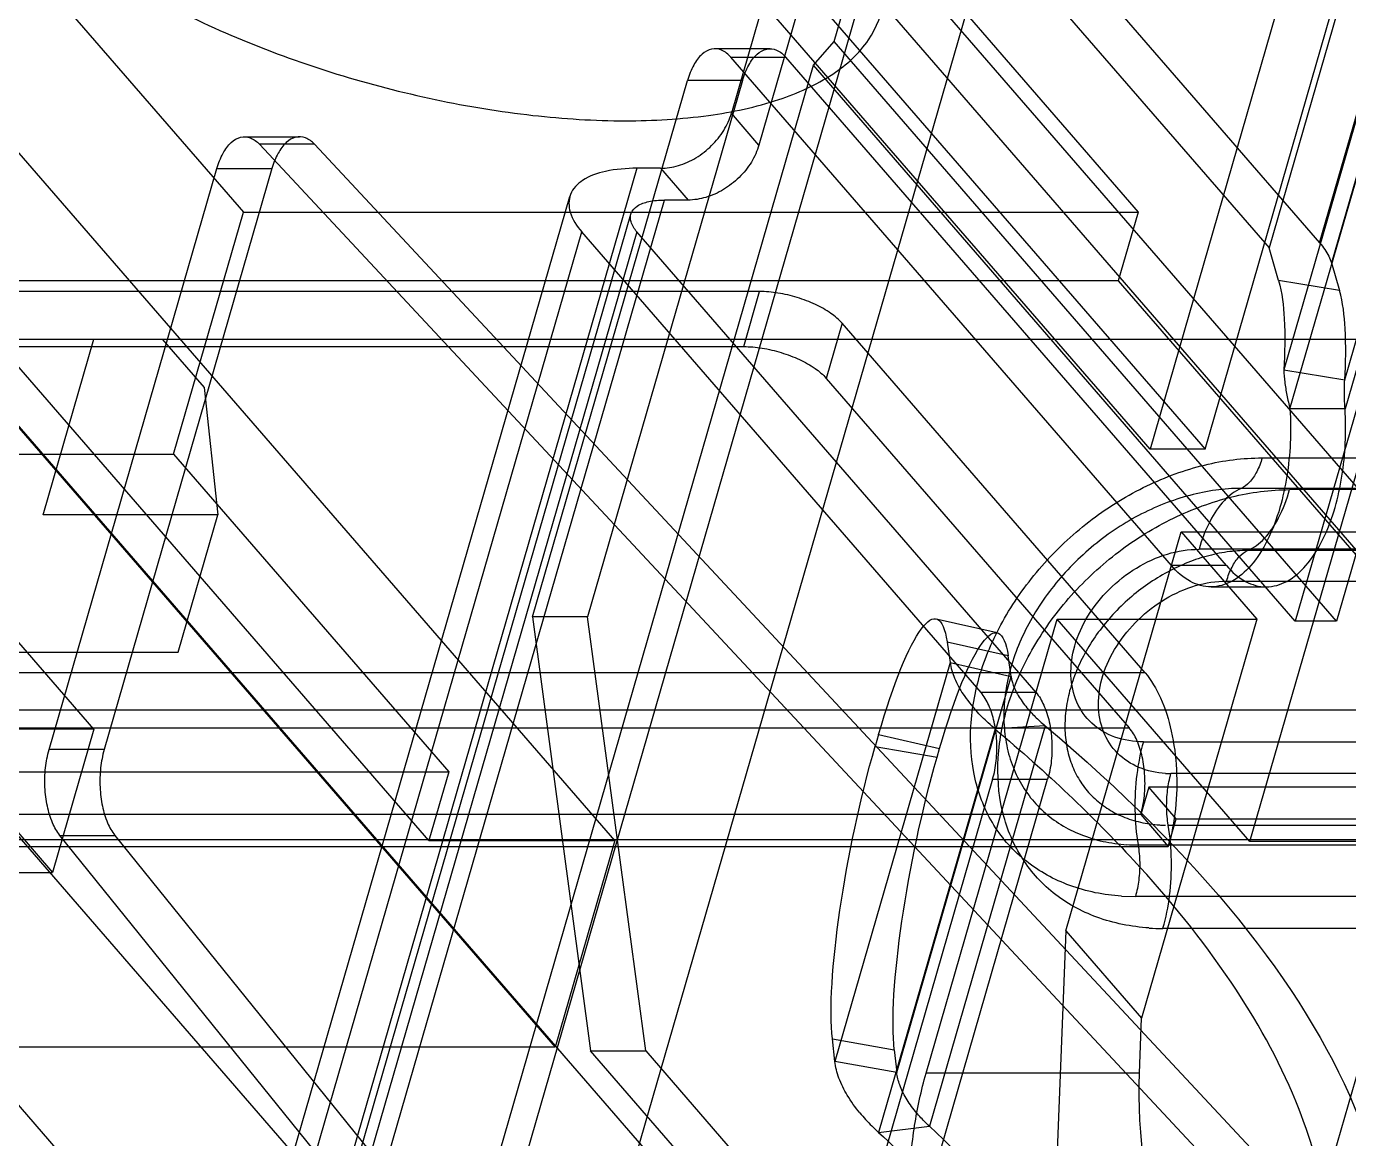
# Model space of a CAD drawing. Header units: millimetres. Extents: x -1 to 407, y -1 to 283.
# Drawn here: x 199.06 to 200.1, y 180.721 to 181.596 of the extents above; entities that cross this region are included whole.
import ezdxf

# ---------------------------------------------------------------- set-up
doc = ezdxf.new("R2010")
doc.units = ezdxf.units.MM
doc.header["$LTSCALE"] = 23.1
doc.layers.get('0').update_dxf_attribs({"linetype": 'CONTINUOUS'})
doc.layers.add('001-PCB', color=7, linetype='CONTINUOUS')
doc.layers.add('_307065', color=7, linetype='CONTINUOUS')

msp = doc.modelspace()

# ---------------------------------------------------------------- linework, layer by layer
at = {"color": 6, "linetype": 'Continuous'}
for p, q in [((199.9489, 182.4254), (199.3177, 180.2387)), ((199.4355, 180.347), (200.0355, 182.4254)), ((199.6952, 181.584), (199.9327, 182.4067)), ((200.2686, 182.3889), (199.9436, 181.2631)), ((199.9869, 181.2631), (200.3119, 182.3889)), ((200.3154, 182.3849), (200.0372, 181.4214)), ((200.077, 181.4255), (200.3552, 182.3889)), ((200.3644, 182.3732), (200.0863, 181.4097)), ((200.3351, 182.3172), (200.0488, 181.3254)), ((200.0537, 181.2947), (200.346, 182.3072)), ((200.0967, 181.3176), (200.3832, 182.3101)), ((200.3893, 182.3072), (200.097, 181.2947)), ((198.527, 182.2621), (199.2306, 181.4496)), ((199.2306, 182.2621), (199.9343, 181.4496)), ((199.3765, 180.955), (198.4888, 181.98)), ((199.5226, 180.955), (198.635, 181.98)), ((200.2457, 181.0222), (199.4165, 181.9797)), ((200.289, 181.0222), (199.4598, 181.9797)), ((200.2953, 181.9504), (200.0578, 181.1277)), ((200.3278, 181.9504), (200.0903, 181.1277)), ((199.1131, 181.0426), (198.4419, 181.8176)), ((198.5881, 181.8176), (199.4758, 180.7926)), ((199.6981, 181.813), (200.0372, 181.4214)), ((199.7414, 181.813), (200.077, 181.4255)), ((198.377, 181.7425), (199.0806, 180.93)), ((198.6541, 181.7425), (199.65, 180.5925)), ((199.6519, 181.6573), (199.6144, 181.5274)), ((199.9436, 181.2631), (199.608, 181.6506)), ((199.6513, 181.6506), (199.9869, 181.2631)), ((199.6736, 181.6323), (199.6361, 181.5024)), ((199.6789, 181.5652), (199.6952, 181.584)), ((200.0903, 181.1277), (199.6952, 181.584)), ((199.6448, 181.5782), (199.6015, 181.5782)), ((199.2852, 180.2012), (199.6789, 181.5652)), ((199.9604, 181.1715), (199.614, 181.5715)), ((199.614, 181.5715), (199.6573, 181.5715)), ((200.0037, 181.1715), (199.6573, 181.5715)), ((200.0578, 181.1277), (199.6789, 181.5652)), ((199.458, 181.131), (199.5798, 181.5532)), ((199.6231, 181.5532), (199.5013, 181.131)), ((199.6231, 181.5532), (199.5798, 181.5532)), ((200.0222, 180.9542), (200.1972, 181.5604)), ((199.6361, 181.5024), (199.6144, 181.5274)), ((199.2315, 181.5089), (199.2748, 181.5089)), ((199.2433, 181.503), (200.1018, 180.582)), ((199.2866, 181.503), (199.2433, 181.503)), ((200.1451, 180.582), (199.2866, 181.503)), ((199.0778, 181.0266), (199.2098, 181.4839)), ((199.2531, 181.4839), (199.1211, 181.0266)), ((199.5401, 181.4841), (199.1855, 180.256)), ((199.2098, 181.4839), (199.2531, 181.4839)), ((199.5586, 181.4841), (199.5401, 181.4841)), ((199.5586, 181.4841), (199.5803, 181.4591)), ((199.133, 180.2345), (199.4873, 181.4618)), ((199.2072, 180.231), (199.5617, 181.4591)), ((199.5803, 181.4591), (199.5617, 181.4591)), ((199.1756, 181.2591), (199.2306, 181.4496)), ((199.2306, 181.4496), (199.9343, 181.4496)), ((199.9343, 181.4496), (199.9186, 181.3955)), ((199.181, 180.2206), (199.5353, 181.448)), ((199.1493, 180.2306), (199.4968, 181.4341)), ((199.5401, 181.4341), (199.1926, 180.2306)), ((199.8107, 181.0716), (199.4968, 181.4341)), ((199.854, 181.0716), (199.5401, 181.4341)), ((200.0447, 181.3958), (200.0372, 181.4214)), ((200.0863, 181.4097), (200.0926, 181.388)), ((199.9186, 181.3955), (196.487, 181.3955)), ((199.6366, 181.3871), (196.9086, 181.3871)), ((199.6241, 181.3438), (199.6366, 181.3871)), ((199.9186, 181.3955), (200.2109, 181.058)), ((200.0926, 181.388), (200.0447, 181.3958)), ((199.7015, 181.3621), (199.689, 181.3188)), ((199.9397, 181.0871), (199.7015, 181.3621)), ((196.8961, 181.3438), (199.6241, 181.3438)), ((199.5344, 180.192), (198.5385, 181.342)), ((198.7214, 181.342), (199.7173, 180.192)), ((200.0488, 181.3254), (200.0967, 181.3176)), ((199.689, 181.3188), (199.9272, 181.0438)), ((200.097, 181.2947), (200.0537, 181.2947)), ((199.9869, 181.2631), (199.9436, 181.2631)), ((198.6343, 181.2591), (199.1756, 181.2591)), ((199.1756, 181.2591), (199.3921, 181.0091)), ((200.0318, 181.2562), (202.3917, 181.2562)), ((202.3751, 181.2322), (200.0152, 181.2322)), ((202.4133, 181.2312), (200.0534, 181.2312)), ((199.8774, 180.884), (199.968, 181.1979)), ((199.968, 181.1979), (200.0276, 181.1292)), ((199.968, 181.1979), (200.2928, 181.1979)), ((202.3421, 181.1843), (199.9822, 181.1843)), ((202.3803, 181.1833), (200.0203, 181.1833)), ((200.0037, 181.1715), (199.9604, 181.1715)), ((200.0038, 181.1593), (202.3637, 181.1593)), ((199.9917, 181.1547), (200.035, 181.1547)), ((199.458, 181.131), (199.5037, 180.7895)), ((199.5013, 181.131), (199.458, 181.131)), ((199.547, 180.7895), (199.5013, 181.131)), ((199.7675, 180.772), (199.8706, 181.1292)), ((199.8234, 181.1185), (199.7754, 181.1294)), ((200.0222, 180.9542), (199.8706, 181.1292)), ((199.8706, 181.1292), (200.0276, 181.1292)), ((200.0276, 181.1292), (199.937, 180.8153)), ((200.0903, 181.1277), (200.0578, 181.1277)), ((199.784, 181.1113), (199.7864, 181.0951)), ((199.832, 181.1004), (199.784, 181.1113)), ((199.7864, 181.0951), (199.6958, 180.7813)), ((199.7864, 181.0951), (199.8344, 181.0841)), ((199.8344, 181.0841), (199.832, 181.1004)), ((199.9397, 181.0871), (197.1251, 181.0871)), ((199.7444, 180.7726), (199.8344, 181.0841)), ((199.854, 181.0716), (199.8107, 181.0716)), ((196.7793, 181.058), (200.2109, 181.058)), ((197.1126, 181.0438), (199.9272, 181.0438)), ((199.8218, 181.0429), (199.7302, 180.7254)), ((199.8611, 181.0454), (199.7701, 180.7302)), ((199.8611, 181.0454), (199.8218, 181.0429)), ((199.1131, 181.0426), (198.5718, 181.0426)), ((199.1131, 181.0426), (199.0806, 180.93)), ((199.7301, 181.0384), (199.7275, 181.0292)), ((199.7301, 181.0384), (199.7781, 181.0275)), ((199.9384, 181.0328), (202.2983, 181.0328)), ((199.1211, 181.0266), (199.0778, 181.0266)), ((199.7275, 181.0292), (199.7761, 181.0206)), ((199.7761, 181.0206), (199.7781, 181.0275)), ((198.8509, 181.0091), (199.3921, 181.0091)), ((199.3921, 181.0091), (199.3765, 180.955)), ((199.8198, 181.0033), (199.6839, 180.5322)), ((199.7272, 180.5322), (199.8631, 181.0033)), ((199.8198, 181.0033), (199.8631, 181.0033)), ((202.32, 181.0078), (199.9601, 181.0078)), ((199.9642, 180.9722), (199.9426, 180.9972)), ((199.9363, 180.9755), (199.958, 180.9505)), ((199.9511, 180.9674), (199.9518, 180.9673)), ((199.9518, 180.9673), (199.9559, 180.9672)), ((199.958, 180.9672), (202.3179, 180.9672)), ((200.1597, 180.9556), (196.858, 180.9556)), ((199.9151, 179.9317), (199.0863, 180.9591)), ((199.0863, 180.9591), (199.1296, 180.9591)), ((199.1296, 180.9591), (199.9584, 179.9317)), ((199.3765, 180.955), (199.5226, 180.955)), ((199.4097, 178.3575), (200.1597, 180.9556)), ((199.5226, 180.955), (199.4758, 180.7926)), ((199.9342, 180.9516), (202.2941, 180.9516)), ((200.6663, 180.9542), (200.0222, 180.9542)), ((197.0563, 180.93), (199.0806, 180.93)), ((199.9212, 180.9113), (199.9321, 180.911)), ((202.292, 180.911), (199.9321, 180.911)), ((199.8774, 180.884), (199.869, 180.6675)), ((199.8774, 180.884), (199.937, 180.8153)), ((199.9538, 180.886), (202.3137, 180.886)), ((199.9353, 180.772), (199.937, 180.8153)), ((199.6958, 180.7813), (199.6938, 180.799)), ((199.6938, 180.799), (199.7425, 180.7904)), ((199.4758, 180.7926), (198.7884, 180.7926)), ((200.0233, 180.1895), (199.5037, 180.7895)), ((199.5037, 180.7895), (199.547, 180.7895)), ((199.547, 180.7895), (200.0666, 180.1895)), ((199.7425, 180.7904), (199.7444, 180.7726)), ((199.7444, 180.7726), (199.6958, 180.7813)), ((199.9353, 180.772), (199.7675, 180.772)), ((199.7302, 180.7254), (199.7701, 180.7302))]:
    msp.add_line(p, q, dxfattribs=at)
at = {"color": 7, "linetype": 'Continuous'}
for p, q in [((199.9426, 180.9972), (199.9363, 180.9755)), ((200.224, 180.9972), (199.9426, 180.9972)), ((199.9363, 180.9755), (197.1217, 180.9755)), ((199.958, 180.9505), (199.9642, 180.9722)), ((199.9642, 180.9722), (200.2457, 180.9722)), ((197.1434, 180.9505), (199.958, 180.9505))]:
    msp.add_line(p, q, dxfattribs=at)
at = {"color": 6, "linetype": 'Continuous'}
for centre, radius, start, end in [((199.9601, 181.0818), 0.074, 266.636, 269.9635), ((199.9342, 181.0885), 0.1369, 266.2917, 270.0122), ((199.9537, 181.0533), 0.1674, 266.2786, 270.0214)]:
    msp.add_arc(centre, radius, start, end, dxfattribs=at)
at = {"color": 6, "linetype": 'Continuous', "extrusion": (0, 0, -1)}
for centre, major_axis, ratio, start_param, end_param in [((199.7405, 180.9579), (0.0348, 0.1716), 0.166237, -1.11632, 0.431172), ((199.7885, 180.9469), (0.0348, 0.1716), 0.166237, -1.116317, 0.431172), ((198.6832, 180.9681), (-1.3914, 0.408), 0.401419, 2.402419, 2.551909), ((198.6832, 180.9681), (-1.4394, 0.4221), 0.401419, 8.685604, 9.533878), ((199.7378, 180.9487), (0.0348, 0.1716), 0.166237, -2.663807, -1.116315), ((199.7865, 180.9401), (0.0348, 0.1716), 0.166237, -2.663806, -1.116317), ((200.0219, 180.672), (-0.0438, 0.1993), 0.376233, -2.535443, -0.964647), ((198.5724, 180.5842), (-1.3949, 0.3959), 0.464593, 2.406182, 2.555672), ((198.5724, 180.5842), (-1.443, 0.4096), 0.464593, 8.689367, 9.537641)]:
    msp.add_ellipse(centre, major_axis=major_axis, ratio=ratio, start_param=start_param, end_param=end_param, dxfattribs=at)
at = {"color": 6, "linetype": 'Continuous'}
for points, knots in [([(199.1608, 181.6178), (199.1831, 181.6057), (199.2301, 181.5836), (199.304, 181.5571), (199.3806, 181.5372), (199.4565, 181.5247), (199.5067, 181.5215), (199.531, 181.5215)], [0, 0, 0, 0, 0.19721, 0.402826, 0.609838, 0.811137, 1, 1, 1, 1]), ([(199.531, 181.5215), (199.5529, 181.5215), (199.5937, 181.5238), (199.6491, 181.5355), (199.693, 181.5548), (199.7238, 181.5823), (199.7331, 181.6062), (199.7345, 181.6178)], [0, 0, 0, 0, 0.270101, 0.502837, 0.696453, 0.856525, 1, 1, 1, 1]), ([(199.614, 181.5715), (199.612, 181.5738), (199.6075, 181.5777), (199.5984, 181.5788), (199.5903, 181.5738), (199.584, 181.5649), (199.5811, 181.5574), (199.5798, 181.5532)], [0, 0, 0, 0, 0.186516, 0.344902, 0.517523, 0.734269, 1, 1, 1, 1]), ([(199.6231, 181.5532), (199.6244, 181.5574), (199.6273, 181.5649), (199.6336, 181.5738), (199.6417, 181.5788), (199.6508, 181.5777), (199.6553, 181.5738), (199.6573, 181.5715)], [0, 0, 0, 0, 0.265761, 0.482512, 0.655126, 0.813504, 1, 1, 1, 1]), ([(199.5586, 181.4841), (199.5634, 181.4841), (199.5732, 181.4857), (199.5869, 181.4919), (199.5992, 181.5015), (199.6088, 181.5134), (199.6131, 181.5227), (199.6144, 181.5274)], [0, 0, 0, 0, 0.189263, 0.390894, 0.598495, 0.804014, 1, 1, 1, 1]), ([(199.2098, 181.4839), (199.211, 181.4881), (199.2139, 181.4954), (199.22, 181.5043), (199.2279, 181.5093), (199.2368, 181.5087), (199.2413, 181.5051), (199.2433, 181.503)], [0, 0, 0, 0, 0.266298, 0.484654, 0.659098, 0.817146, 1, 1, 1, 1]), ([(199.2866, 181.503), (199.2846, 181.5051), (199.2801, 181.5087), (199.2712, 181.5093), (199.2633, 181.5043), (199.2572, 181.4954), (199.2543, 181.4881), (199.2531, 181.4839)], [0, 0, 0, 0, 0.182873, 0.34093, 0.51538, 0.733731, 1, 1, 1, 1]), ([(199.6361, 181.5024), (199.6347, 181.4977), (199.6305, 181.4884), (199.6208, 181.4765), (199.6086, 181.4669), (199.5948, 181.4607), (199.585, 181.4591), (199.5803, 181.4591)], [0, 0, 0, 0, 0.196011, 0.401543, 0.609144, 0.810762, 1, 1, 1, 1]), ([(199.5401, 181.4841), (199.5318, 181.4841), (199.517, 181.4829), (199.4982, 181.4767), (199.4861, 181.4645), (199.4865, 181.4476), (199.4928, 181.4386), (199.4968, 181.4341)], [0, 0, 0, 0, 0.274029, 0.486947, 0.647888, 0.801387, 1, 1, 1, 1]), ([(199.5401, 181.4341), (199.5381, 181.4364), (199.5349, 181.4409), (199.5347, 181.4493), (199.5408, 181.4554), (199.5502, 181.4585), (199.5576, 181.4591), (199.5617, 181.4591)], [0, 0, 0, 0, 0.198634, 0.352139, 0.513086, 0.726001, 1, 1, 1, 1]), ([(200.077, 181.4255), (200.0785, 181.4238), (200.0811, 181.4204), (200.0843, 181.4151), (200.0857, 181.4115), (200.0863, 181.4097)], [0, 0, 0, 0, 0.366654, 0.699033, 1, 1, 1, 1]), ([(199.7015, 181.3621), (199.6989, 181.3651), (199.6923, 181.3707), (199.6802, 181.3774), (199.6662, 181.3827), (199.6514, 181.3862), (199.6414, 181.3871), (199.6366, 181.3871)], [0, 0, 0, 0, 0.165167, 0.362077, 0.577641, 0.795783, 1, 1, 1, 1]), ([(200.0447, 181.3958), (200.0475, 181.3861), (200.05, 181.3624), (200.0497, 181.3389), (200.0488, 181.3254)], [0, 0, 0, 0, 0.428527, 1, 1, 1, 1]), ([(200.0967, 181.3176), (200.0976, 181.331), (200.0979, 181.3546), (200.0954, 181.3783), (200.0926, 181.388)], [0, 0, 0, 0, 0.571473, 1, 1, 1, 1]), ([(199.6241, 181.3438), (199.6289, 181.3438), (199.6389, 181.3429), (199.6537, 181.3394), (199.6677, 181.334), (199.6798, 181.3274), (199.6864, 181.3218), (199.689, 181.3188)], [0, 0, 0, 0, 0.204244, 0.4224, 0.637962, 0.834856, 1, 1, 1, 1]), ([(200.0488, 181.3254), (200.0489, 181.3222), (200.0495, 181.3156), (200.0512, 181.3054), (200.0528, 181.2983), (200.0537, 181.2947)], [0, 0, 0, 0, 0.305549, 0.639205, 1, 1, 1, 1]), ([(200.097, 181.2947), (200.0968, 181.2974), (200.0966, 181.3026), (200.0964, 181.3103), (200.0966, 181.3152), (200.0967, 181.3176)], [0, 0, 0, 0, 0.355303, 0.68945, 1, 1, 1, 1]), ([(200.0537, 181.2947), (200.0542, 181.2858), (200.0544, 181.268), (200.0517, 181.2421), (200.0481, 181.2253), (200.0458, 181.2172)], [0, 0, 0, 0, 0.342264, 0.679396, 1, 1, 1, 1]), ([(200.0891, 181.2172), (200.0914, 181.2253), (200.095, 181.2421), (200.0977, 181.268), (200.0975, 181.2858), (200.097, 181.2947)], [0, 0, 0, 0, 0.320604, 0.657736, 1, 1, 1, 1]), ([(199.9212, 180.9113), (199.9074, 180.9122), (199.8806, 180.9175), (199.8453, 180.9368), (199.8187, 180.9662), (199.8039, 181.0038), (199.8009, 181.0462), (199.8095, 181.0907), (199.8298, 181.1343), (199.8595, 181.1745), (199.8969, 181.2091), (199.9398, 181.2353), (199.9852, 181.2521), (200.0166, 181.2562), (200.0318, 181.2562)], [0, 0, 0, 0, 0.077138, 0.149822, 0.220677, 0.29346, 0.371056, 0.454411, 0.543555, 0.636948, 0.731882, 0.825697, 0.915326, 1, 1, 1, 1]), ([(200.0318, 181.2562), (200.0307, 181.2524), (200.0281, 181.2456), (200.0227, 181.2371), (200.0177, 181.2333), (200.0152, 181.2322)], [0, 0, 0, 0, 0.393558, 0.726571, 1, 1, 1, 1]), ([(199.9428, 180.8863), (199.9289, 180.8872), (199.9019, 180.8925), (199.8664, 180.912), (199.8401, 180.9418), (199.8252, 180.9792), (199.8224, 181.0214), (199.8313, 181.0656), (199.8512, 181.109), (199.8807, 181.1492), (199.918, 181.1836), (199.9608, 181.21), (200.0065, 181.227), (200.0381, 181.2312), (200.0534, 181.2312)], [0, 0, 0, 0, 0.077878, 0.150893, 0.22193, 0.294532, 0.371598, 0.454523, 0.543086, 0.635792, 0.730349, 0.824123, 0.914626, 1, 1, 1, 1]), ([(200.0152, 181.2322), (200.0086, 181.2322), (199.9949, 181.2312), (199.9746, 181.2271), (199.9542, 181.2203), (199.9342, 181.2111), (199.9151, 181.1996), (199.8971, 181.1859), (199.8806, 181.1705), (199.8659, 181.1535), (199.8533, 181.1353), (199.8431, 181.1163), (199.8354, 181.0967), (199.8304, 181.0771), (199.8283, 181.0577), (199.829, 181.039), (199.8325, 181.0213), (199.8389, 181.0049), (199.848, 180.9902), (199.8596, 180.9775), (199.8734, 180.9671), (199.8893, 180.9592), (199.9068, 180.9539), (199.9191, 180.9523), (199.9253, 180.9518)], [0, 0, 0, 0, 0.04564, 0.093024, 0.141953, 0.192128, 0.243194, 0.294761, 0.346392, 0.397639, 0.448076, 0.497336, 0.545124, 0.591211, 0.635492, 0.678022, 0.718991, 0.758717, 0.797664, 0.836404, 0.875531, 0.915578, 0.956972, 1, 1, 1, 1]), ([(200.0152, 181.2322), (200.0103, 181.2301), (200.0005, 181.2225), (199.9895, 181.2057), (199.9844, 181.192), (199.9822, 181.1843)], [0, 0, 0, 0, 0.269646, 0.601807, 1, 1, 1, 1]), ([(200.0203, 181.1833), (200.0253, 181.1853), (200.0351, 181.193), (200.046, 181.2098), (200.0512, 181.2235), (200.0534, 181.2312)], [0, 0, 0, 0, 0.269645, 0.601807, 1, 1, 1, 1]), ([(200.0458, 181.2172), (200.0432, 181.2083), (200.0372, 181.1921), (200.0246, 181.1719), (200.0094, 181.1583), (199.9917, 181.1531), (199.9739, 181.1582), (199.9647, 181.1665), (199.9604, 181.1715)], [0, 0, 0, 0, 0.224103, 0.415062, 0.572478, 0.707045, 0.841801, 1, 1, 1, 1]), ([(200.0037, 181.1715), (200.008, 181.1665), (200.0172, 181.1582), (200.035, 181.1531), (200.0527, 181.1583), (200.0679, 181.1719), (200.0805, 181.1921), (200.0865, 181.2083), (200.0891, 181.2172)], [0, 0, 0, 0, 0.158189, 0.292939, 0.427503, 0.584918, 0.775882, 1, 1, 1, 1]), ([(200.0203, 181.1833), (200.015, 181.1833), (200.004, 181.1825), (199.9875, 181.179), (199.9711, 181.1733), (199.9551, 181.1655), (199.9398, 181.1558), (199.9256, 181.1444), (199.9127, 181.1315), (199.9014, 181.1174), (199.8921, 181.1025), (199.8847, 181.0869), (199.8796, 181.0711), (199.8768, 181.0553), (199.8764, 181.0399), (199.8785, 181.0253), (199.8829, 181.0117), (199.8897, 180.9995), (199.8986, 180.9889), (199.9095, 180.9802), (199.9221, 180.9735), (199.9362, 180.9691), (199.9461, 180.9677), (199.9511, 180.9674)], [0, 0, 0, 0, 0.047857, 0.097621, 0.149054, 0.201803, 0.255448, 0.309534, 0.363549, 0.41698, 0.469367, 0.520311, 0.569498, 0.616749, 0.66204, 0.705511, 0.747479, 0.78844, 0.829025, 0.869908, 0.911717, 0.954966, 1, 1, 1, 1]), ([(199.9384, 181.0328), (199.9308, 181.0328), (199.916, 181.035), (199.897, 181.0461), (199.8846, 181.0638), (199.8801, 181.0856), (199.8835, 181.1093), (199.8941, 181.1326), (199.9108, 181.1535), (199.9322, 181.1704), (199.9564, 181.1815), (199.9738, 181.1843), (199.9822, 181.1843)], [0, 0, 0, 0, 0.094861, 0.182105, 0.266584, 0.355552, 0.453357, 0.559542, 0.670943, 0.784228, 0.895716, 1, 1, 1, 1]), ([(200.0038, 181.1593), (200.0049, 181.1631), (200.0075, 181.1699), (200.0129, 181.1784), (200.0178, 181.1822), (200.0203, 181.1833)], [0, 0, 0, 0, 0.393568, 0.726572, 1, 1, 1, 1]), ([(199.9558, 181.0079), (199.9486, 181.0083), (199.9348, 181.0113), (199.9171, 181.0228), (199.9056, 181.0406), (199.9019, 181.0624), (199.9056, 181.086), (199.9168, 181.109), (199.9337, 181.1296), (199.9549, 181.146), (199.9787, 181.1566), (199.9956, 181.1593), (200.0038, 181.1593)], [0, 0, 0, 0, 0.090541, 0.175823, 0.260777, 0.351493, 0.450716, 0.558782, 0.672454, 0.786246, 0.896143, 1, 1, 1, 1]), ([(199.7864, 181.0951), (199.787, 181.0909), (199.7896, 181.0821), (199.7967, 181.0694), (199.8032, 181.0613), (199.8069, 181.0573)], [0, 0, 0, 0, 0.290817, 0.621858, 1, 1, 1, 1]), ([(199.9397, 181.0871), (199.9447, 181.0813), (199.9533, 181.0664), (199.9614, 181.0404), (199.9652, 181.0108), (199.9644, 180.9802), (199.9607, 180.9601), (199.958, 180.9505)], [0, 0, 0, 0, 0.163304, 0.357047, 0.570769, 0.790178, 1, 1, 1, 1]), ([(199.8344, 181.0841), (199.8348, 181.081), (199.8368, 181.0745), (199.8422, 181.0651), (199.8471, 181.0591), (199.8498, 181.0561)], [0, 0, 0, 0, 0.290658, 0.621767, 1, 1, 1, 1]), ([(199.8198, 181.0033), (199.8212, 181.0081), (199.8231, 181.0181), (199.8235, 181.0334), (199.8215, 181.0482), (199.8175, 181.0612), (199.8132, 181.0687), (199.8107, 181.0716)], [0, 0, 0, 0, 0.209849, 0.429272, 0.642992, 0.836718, 1, 1, 1, 1]), ([(199.854, 181.0716), (199.8565, 181.0687), (199.8608, 181.0612), (199.8648, 181.0482), (199.8668, 181.0334), (199.8664, 181.0181), (199.8645, 181.0081), (199.8631, 181.0033)], [0, 0, 0, 0, 0.163304, 0.357047, 0.570769, 0.790178, 1, 1, 1, 1]), ([(199.8218, 181.0429), (199.82, 181.0444), (199.8165, 181.0475), (199.8115, 181.0523), (199.8083, 181.0556), (199.8069, 181.0573)], [0, 0, 0, 0, 0.347014, 0.680418, 1, 1, 1, 1]), ([(199.8498, 181.0561), (199.8509, 181.0549), (199.8533, 181.0525), (199.8571, 181.0489), (199.8597, 181.0466), (199.8611, 181.0454)], [0, 0, 0, 0, 0.319411, 0.652816, 1, 1, 1, 1]), ([(199.9363, 180.9755), (199.9377, 180.9803), (199.9396, 180.9904), (199.9399, 181.0057), (199.938, 181.0205), (199.934, 181.0335), (199.9297, 181.0409), (199.9272, 181.0438)], [0, 0, 0, 0, 0.209848, 0.429271, 0.642992, 0.836718, 1, 1, 1, 1]), ([(199.9384, 181.0328), (199.936, 181.0244), (199.9325, 181.0066), (199.9311, 180.9793), (199.9327, 180.9607), (199.9342, 180.9516)], [0, 0, 0, 0, 0.321058, 0.660216, 1, 1, 1, 1]), ([(199.0863, 180.9591), (199.0839, 180.9621), (199.0798, 180.9696), (199.076, 180.9825), (199.0742, 180.9971), (199.0746, 181.0121), (199.0765, 181.0219), (199.0778, 181.0266)], [0, 0, 0, 0, 0.165473, 0.360035, 0.5733, 0.791486, 1, 1, 1, 1]), ([(199.1211, 181.0266), (199.1198, 181.0219), (199.1179, 181.0121), (199.1175, 180.9971), (199.1193, 180.9825), (199.1231, 180.9696), (199.1272, 180.9621), (199.1296, 180.9591)], [0, 0, 0, 0, 0.208539, 0.426739, 0.640002, 0.834548, 1, 1, 1, 1]), ([(199.958, 180.9672), (199.9572, 180.9717), (199.9564, 180.9809), (199.9571, 180.9946), (199.9588, 181.0035), (199.9601, 181.0078)], [0, 0, 0, 0, 0.33542, 0.674672, 1, 1, 1, 1]), ([(199.9538, 180.886), (199.9562, 180.8944), (199.9597, 180.9121), (199.9611, 180.9395), (199.9595, 180.958), (199.958, 180.9672)], [0, 0, 0, 0, 0.321058, 0.660216, 1, 1, 1, 1]), ([(199.9342, 180.9516), (199.935, 180.947), (199.9358, 180.9378), (199.9351, 180.9242), (199.9333, 180.9152), (199.9321, 180.911)], [0, 0, 0, 0, 0.335428, 0.674674, 1, 1, 1, 1]), ([(200.0485, 180.5017), (200.0628, 180.5249), (200.0841, 180.5771), (200.0864, 180.6645), (200.0599, 180.756), (200.007, 180.85), (199.9585, 180.9095), (199.9307, 180.9396)], [0, 0, 0, 0, 0.167652, 0.338946, 0.528937, 0.747669, 1, 1, 1, 1]), ([(199.7155, 180.7408), (199.7119, 180.7451), (199.7055, 180.7538), (199.6987, 180.7675), (199.6963, 180.7768), (199.6958, 180.7813)], [0, 0, 0, 0, 0.373598, 0.704842, 1, 1, 1, 1]), ([(199.7591, 180.7419), (199.7564, 180.7452), (199.7517, 180.7518), (199.7466, 180.7622), (199.7448, 180.7693), (199.7444, 180.7726)], [0, 0, 0, 0, 0.37223, 0.703575, 1, 1, 1, 1]), ([(199.8041, 180.4987), (199.797, 180.5069), (199.7843, 180.5264), (199.7701, 180.5604), (199.76, 180.5997), (199.7544, 180.6424), (199.7535, 180.6866), (199.7576, 180.7302), (199.7636, 180.7584), (199.7675, 180.772)], [0, 0, 0, 0, 0.113445, 0.243348, 0.386841, 0.539568, 0.696351, 0.851656, 1, 1, 1, 1]), ([(199.7701, 180.7302), (199.7688, 180.7315), (199.7662, 180.734), (199.7625, 180.7379), (199.7602, 180.7406), (199.7591, 180.7419)], [0, 0, 0, 0, 0.345831, 0.679222, 1, 1, 1, 1]), ([(199.7155, 180.7408), (199.7169, 180.739), (199.72, 180.7355), (199.7249, 180.7304), (199.7284, 180.727), (199.7302, 180.7254)], [0, 0, 0, 0, 0.320608, 0.654, 1, 1, 1, 1])]:
    msp.add_open_spline(points, degree=3, knots=knots, dxfattribs=at)
at = {"layer": '001-PCB', "color": 7, "linetype": 'Continuous'}
msp.add_line((189.7132, 181.3496), (226.5193, 181.3496), dxfattribs=at)
at = {"layer": '_307065', "color": 7, "linetype": 'Continuous'}
for p, q in [((199.0731, 181.2115), (199.113, 181.3496)), ((199.1667, 181.3496), (199.1997, 181.3115)), ((199.1997, 181.3115), (199.2106, 181.2115)), ((199.2106, 181.2115), (199.0731, 181.2115)), ((199.1793, 181.1032), (199.2106, 181.2115)), ((199.044, 181.1032), (199.1793, 181.1032))]:
    msp.add_line(p, q, dxfattribs=at)

doc.saveas('drawing.dxf')
